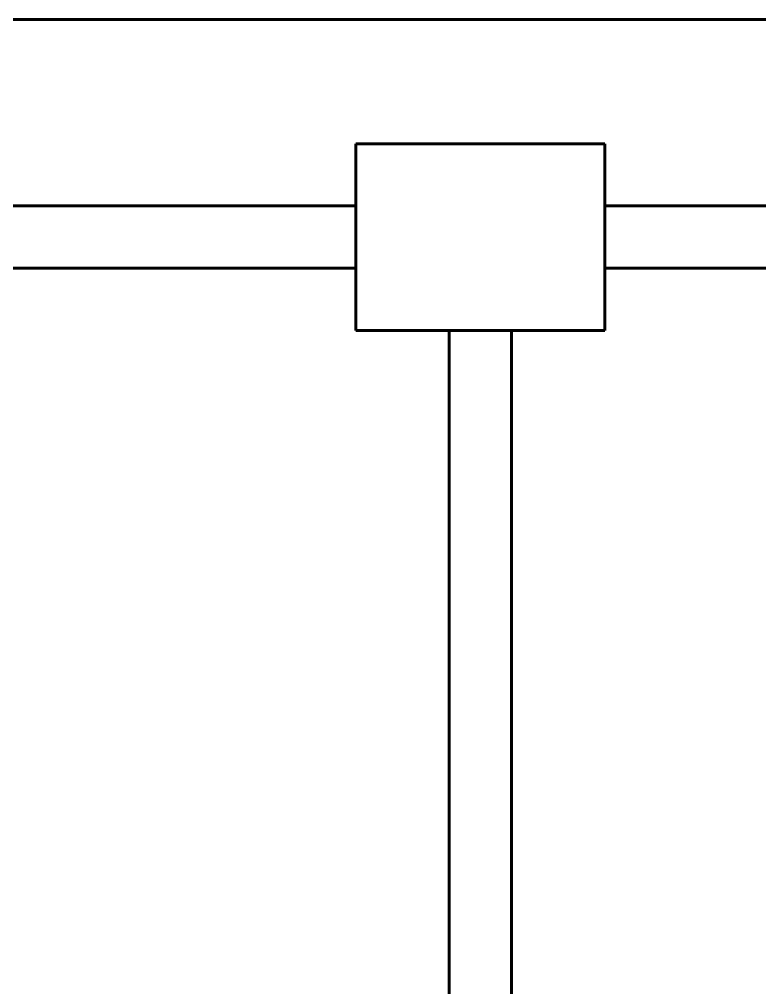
# Model space of a CAD drawing. Extents: x 0 to 297, y 0 to 292.
# Drawn here: x 170.65 to 176.59, y 108.32 to 116.11 of the extents above; entities that cross this region are included whole.
import ezdxf

# ---------------------------------------------------------------- set-up
doc = ezdxf.new("R2010")
doc.units = 0
doc.header["$MEASUREMENT"] = 0
doc.linetypes.add('K5LT_BASIC', pattern=[0])
doc.layers.add('Системный слой', color=7, linetype='Continuous')

# ---------------------------------------------------------------- blocks, each defined once
blk = doc.blocks.new('*U')
at = {"layer": 'Системный слой', "linetype": 'K5LT_BASIC', "lineweight": 60}
for p, q in [((175.35, 115.1064), (173.35, 115.1064)), ((173.35, 115.1064), (173.35, 113.6064)), ((175.35, 115.1064), (173.35, 115.1064)), ((173.35, 115.1064), (173.35, 113.6064)), ((175.35, 115.1064), (173.35, 115.1064)), ((173.35, 115.1064), (173.35, 113.6064)), ((175.35, 115.1064), (173.35, 115.1064)), ((173.35, 115.1064), (173.35, 113.6064)), ((175.35, 115.1064), (173.35, 115.1064)), ((173.35, 115.1064), (173.35, 113.6064)), ((175.35, 113.6064), (175.35, 115.1064)), ((175.35, 113.6064), (175.35, 115.1064)), ((175.35, 113.6064), (175.35, 115.1064)), ((175.35, 113.6064), (175.35, 115.1064)), ((175.35, 113.6064), (175.35, 115.1064)), ((173.35, 113.6064), (175.35, 113.6064)), ((173.35, 113.6064), (175.35, 113.6064)), ((173.35, 113.6064), (175.35, 113.6064)), ((173.35, 113.6064), (175.35, 113.6064)), ((173.35, 113.6064), (175.35, 113.6064))]:
    blk.add_line(p, q, dxfattribs=at)

msp = doc.modelspace()

# ---------------------------------------------------------------- linework, layer by layer
at = {"layer": 'Системный слой', "linetype": 'K5LT_BASIC', "lineweight": 60}
for p, q in [((191.35, 116.1064), (109.3503, 116.1064)), ((173.35, 115.1064), (173.35, 113.6064)), ((175.35, 115.1064), (173.35, 115.1064)), ((173.35, 113.6064), (173.35, 115.1064)), ((173.35, 115.1064), (173.35, 113.6064)), ((173.35, 115.1064), (175.35, 115.1064)), ((173.35, 115.1064), (173.35, 113.6064)), ((173.35, 115.1064), (175.35, 115.1064)), ((175.35, 115.1064), (173.35, 115.1064)), ((173.35, 113.6064), (173.35, 115.1064)), ((173.35, 115.1064), (173.35, 113.6064)), ((173.35, 115.1064), (175.35, 115.1064)), ((173.35, 115.1064), (173.35, 113.6064)), ((173.35, 115.1064), (175.35, 115.1064)), ((173.35, 115.1064), (173.35, 113.6064)), ((175.35, 115.1064), (173.35, 115.1064)), ((173.35, 113.6064), (173.35, 115.1064)), ((173.35, 115.1064), (173.35, 113.6064)), ((173.35, 115.1064), (175.35, 115.1064)), ((173.35, 115.1064), (173.35, 113.6064)), ((175.35, 115.1064), (173.35, 115.1064)), ((173.35, 113.6064), (173.35, 115.1064)), ((173.35, 115.1064), (173.35, 113.6064)), ((173.35, 115.1064), (175.35, 115.1064)), ((175.35, 115.1064), (175.35, 113.6064)), ((175.35, 115.1064), (175.35, 113.6064)), ((175.35, 115.1064), (175.35, 113.6064)), ((175.35, 115.1064), (175.35, 113.6064)), ((175.35, 115.1064), (175.35, 113.6064)), ((175.35, 115.1064), (175.35, 113.6064)), ((175.35, 115.1064), (175.35, 113.6064)), ((175.35, 115.1064), (175.35, 113.6064)), ((175.35, 115.1064), (175.35, 113.6064)), ((175.35, 115.1064), (175.35, 113.6064)), ((175.35, 115.1064), (175.35, 113.6064)), ((175.35, 115.1064), (175.35, 113.6064)), ((175.35, 115.1064), (175.35, 113.6064)), ((175.35, 115.1064), (175.35, 113.6064)), ((175.35, 115.1064), (175.35, 113.6064)), ((173.3497, 114.6066), (167.35, 114.6066)), ((167.3502, 114.6065), (173.3502, 114.6065)), ((181.3497, 114.6066), (175.35, 114.6066)), ((173.35, 114.1064), (167.35, 114.1064)), ((173.35, 114.1064), (167.35, 114.1064)), ((181.35, 114.1064), (175.35, 114.1064)), ((173.35, 113.6064), (175.35, 113.6064)), ((173.35, 113.6064), (175.35, 113.6064)), ((175.35, 113.6064), (173.35, 113.6064)), ((173.35, 113.6064), (175.35, 113.6064)), ((175.35, 113.6064), (173.35, 113.6064)), ((173.35, 113.6064), (175.35, 113.6064)), ((175.35, 113.6064), (173.35, 113.6064)), ((173.35, 113.6064), (175.35, 113.6064)), ((175.35, 113.6064), (173.35, 113.6064)), ((173.35, 113.6064), (175.35, 113.6064)), ((173.35, 113.6064), (175.35, 113.6064)), ((173.35, 113.6064), (175.35, 113.6064)), ((175.35, 113.6064), (173.35, 113.6064)), ((173.35, 113.6064), (175.35, 113.6064)), ((173.35, 113.6064), (175.35, 113.6064)), ((173.35, 113.6064), (175.35, 113.6064)), ((175.35, 113.6064), (173.35, 113.6064)), ((173.35, 113.6064), (175.35, 113.6064)), ((174.6, 113.6064), (173.85, 113.6064)), ((174.6, 113.6064), (173.85, 113.6064)), ((174.6, 113.6064), (173.85, 113.6064)), ((174.6, 113.6064), (173.85, 113.6064)), ((174.6, 113.6064), (173.85, 113.6064)), ((174.6, 113.6064), (173.85, 113.6064)), ((174.6, 113.6064), (173.85, 113.6064)), ((174.6, 113.6064), (173.85, 113.6064)), ((174.6, 113.6064), (173.85, 113.6064)), ((174.0996, 113.6064), (174.0996, 108.1654)), ((174.0996, 113.6064), (174.0996, 102.1064)), ((174.6, 113.6064), (174.6, 102.8564)), ((174.8503, 113.6068), (175.35, 113.6064)), ((174.8503, 113.6068), (175.35, 113.6064)), ((174.8503, 113.6068), (175.35, 113.6064))]:
    msp.add_line(p, q, dxfattribs=at)

# ---------------------------------------------------------------- block references
at = {"layer": 'Системный слой'}
msp.add_blockref('*U', (0, 0), dxfattribs=at)
msp.add_blockref('*U', (0, 0), dxfattribs=at)
msp.add_blockref('*U', (0, 0), dxfattribs=at)
msp.add_blockref('*U', (0, 0), dxfattribs=at)
msp.add_blockref('*U', (0, 0), dxfattribs=at)
msp.add_blockref('*U', (0, 0), dxfattribs=at)
msp.add_blockref('*U', (0, 0), dxfattribs=at)
msp.add_blockref('*U', (0, 0), dxfattribs=at)
msp.add_blockref('*U', (0, 0), dxfattribs=at)
msp.add_blockref('*U', (0, 0), dxfattribs=at)
msp.add_blockref('*U', (0, 0), dxfattribs=at)
msp.add_blockref('*U', (0, 0), dxfattribs=at)
msp.add_blockref('*U', (0, 0), dxfattribs=at)
msp.add_blockref('*U', (0, 0), dxfattribs=at)
msp.add_blockref('*U', (0, 0), dxfattribs=at)
msp.add_blockref('*U', (0, 0), dxfattribs=at)
msp.add_blockref('*U', (0, 0), dxfattribs=at)
msp.add_blockref('*U', (0, 0), dxfattribs=at)
msp.add_blockref('*U', (0, 0), dxfattribs=at)
msp.add_blockref('*U', (0, 0), dxfattribs=at)
msp.add_blockref('*U', (0, 0), dxfattribs=at)
msp.add_blockref('*U', (0, 0), dxfattribs=at)
msp.add_blockref('*U', (0, 0), dxfattribs=at)
msp.add_blockref('*U', (0, 0), dxfattribs=at)
msp.add_blockref('*U', (0, 0), dxfattribs=at)
msp.add_blockref('*U', (0, 0), dxfattribs=at)
msp.add_blockref('*U', (0, 0), dxfattribs=at)
msp.add_blockref('*U', (0, 0), dxfattribs=at)
msp.add_blockref('*U', (0, 0), dxfattribs=at)
msp.add_blockref('*U', (0, 0), dxfattribs=at)
msp.add_blockref('*U', (0, 0), dxfattribs=at)
msp.add_blockref('*U', (0, 0), dxfattribs=at)
msp.add_blockref('*U', (0, 0), dxfattribs=at)
msp.add_blockref('*U', (0, 0), dxfattribs=at)
msp.add_blockref('*U', (0, 0), dxfattribs=at)
msp.add_blockref('*U', (0, 0), dxfattribs=at)
msp.add_blockref('*U', (0, 0), dxfattribs=at)
msp.add_blockref('*U', (0, 0), dxfattribs=at)
msp.add_blockref('*U', (0, 0), dxfattribs=at)
msp.add_blockref('*U', (0, 0), dxfattribs=at)
msp.add_blockref('*U', (0, 0), dxfattribs=at)
msp.add_blockref('*U', (0, 0), dxfattribs=at)
msp.add_blockref('*U', (0, 0), dxfattribs=at)
msp.add_blockref('*U', (0, 0), dxfattribs=at)
msp.add_blockref('*U', (0, 0), dxfattribs=at)
msp.add_blockref('*U', (0, 0), dxfattribs=at)
msp.add_blockref('*U', (0, 0), dxfattribs=at)
msp.add_blockref('*U', (0, 0), dxfattribs=at)
msp.add_blockref('*U', (0, 0), dxfattribs=at)
msp.add_blockref('*U', (0, 0), dxfattribs=at)
msp.add_blockref('*U', (0, 0), dxfattribs=at)
msp.add_blockref('*U', (0, 0), dxfattribs=at)
msp.add_blockref('*U', (0, 0), dxfattribs=at)
msp.add_blockref('*U', (0, 0), dxfattribs=at)
msp.add_blockref('*U', (0, 0), dxfattribs=at)
msp.add_blockref('*U', (0, 0), dxfattribs=at)
msp.add_blockref('*U', (0, 0), dxfattribs=at)
msp.add_blockref('*U', (0, 0), dxfattribs=at)
msp.add_blockref('*U', (0, 0), dxfattribs=at)
msp.add_blockref('*U', (0, 0), dxfattribs=at)
msp.add_blockref('*U', (0, 0), dxfattribs=at)
msp.add_blockref('*U', (0, 0), dxfattribs=at)
msp.add_blockref('*U', (0, 0), dxfattribs=at)
msp.add_blockref('*U', (0, 0), dxfattribs=at)
msp.add_blockref('*U', (0, 0), dxfattribs=at)
msp.add_blockref('*U', (0, 0), dxfattribs=at)
msp.add_blockref('*U', (0, 0), dxfattribs=at)
msp.add_blockref('*U', (0, 0), dxfattribs=at)
msp.add_blockref('*U', (0, 0), dxfattribs=at)
msp.add_blockref('*U', (0, 0), dxfattribs=at)
msp.add_blockref('*U', (0, 0), dxfattribs=at)
msp.add_blockref('*U', (0, 0), dxfattribs=at)
msp.add_blockref('*U', (0, 0), dxfattribs=at)
msp.add_blockref('*U', (0, 0), dxfattribs=at)
msp.add_blockref('*U', (0, 0), dxfattribs=at)
msp.add_blockref('*U', (0, 0), dxfattribs=at)
msp.add_blockref('*U', (0, 0), dxfattribs=at)
msp.add_blockref('*U', (0, 0), dxfattribs=at)
msp.add_blockref('*U', (0, 0), dxfattribs=at)
msp.add_blockref('*U', (0, 0), dxfattribs=at)
msp.add_blockref('*U', (0, 0), dxfattribs=at)
msp.add_blockref('*U', (0, 0), dxfattribs=at)
msp.add_blockref('*U', (0, 0), dxfattribs=at)
msp.add_blockref('*U', (0, 0), dxfattribs=at)
msp.add_blockref('*U', (0, 0), dxfattribs=at)
msp.add_blockref('*U', (0, 0), dxfattribs=at)
msp.add_blockref('*U', (0, 0), dxfattribs=at)
msp.add_blockref('*U', (0, 0), dxfattribs=at)
msp.add_blockref('*U', (0, 0), dxfattribs=at)
msp.add_blockref('*U', (0, 0), dxfattribs=at)
msp.add_blockref('*U', (0, 0), dxfattribs=at)
msp.add_blockref('*U', (0, 0), dxfattribs=at)
msp.add_blockref('*U', (0, 0), dxfattribs=at)
msp.add_blockref('*U', (0, 0), dxfattribs=at)
msp.add_blockref('*U', (0, 0), dxfattribs=at)
msp.add_blockref('*U', (0, 0), dxfattribs=at)
msp.add_blockref('*U', (0, 0), dxfattribs=at)
msp.add_blockref('*U', (0, 0), dxfattribs=at)
msp.add_blockref('*U', (0, 0), dxfattribs=at)
msp.add_blockref('*U', (0, 0), dxfattribs=at)
msp.add_blockref('*U', (0, 0), dxfattribs=at)
msp.add_blockref('*U', (0, 0), dxfattribs=at)
msp.add_blockref('*U', (0, 0), dxfattribs=at)
msp.add_blockref('*U', (0, 0), dxfattribs=at)
msp.add_blockref('*U', (0, 0), dxfattribs=at)
msp.add_blockref('*U', (0, 0), dxfattribs=at)
msp.add_blockref('*U', (0, 0), dxfattribs=at)
msp.add_blockref('*U', (0, 0), dxfattribs=at)
msp.add_blockref('*U', (0, 0), dxfattribs=at)
msp.add_blockref('*U', (0, 0), dxfattribs=at)
msp.add_blockref('*U', (0, 0), dxfattribs=at)
msp.add_blockref('*U', (0, 0), dxfattribs=at)
msp.add_blockref('*U', (0, 0), dxfattribs=at)
msp.add_blockref('*U', (0, 0), dxfattribs=at)
msp.add_blockref('*U', (0, 0), dxfattribs=at)
msp.add_blockref('*U', (0, 0), dxfattribs=at)
msp.add_blockref('*U', (0, 0), dxfattribs=at)
msp.add_blockref('*U', (0, 0), dxfattribs=at)
msp.add_blockref('*U', (0, 0), dxfattribs=at)
msp.add_blockref('*U', (0, 0), dxfattribs=at)
msp.add_blockref('*U', (0, 0), dxfattribs=at)
msp.add_blockref('*U', (0, 0), dxfattribs=at)
msp.add_blockref('*U', (0, 0), dxfattribs=at)
msp.add_blockref('*U', (0, 0), dxfattribs=at)
msp.add_blockref('*U', (0, 0), dxfattribs=at)
msp.add_blockref('*U', (0, 0), dxfattribs=at)
msp.add_blockref('*U', (0, 0), dxfattribs=at)
msp.add_blockref('*U', (0, 0), dxfattribs=at)
msp.add_blockref('*U', (0, 0), dxfattribs=at)
msp.add_blockref('*U', (0, 0), dxfattribs=at)
msp.add_blockref('*U', (0, 0), dxfattribs=at)
msp.add_blockref('*U', (0, 0), dxfattribs=at)
msp.add_blockref('*U', (0, 0), dxfattribs=at)
msp.add_blockref('*U', (0, 0), dxfattribs=at)
msp.add_blockref('*U', (0, 0), dxfattribs=at)
msp.add_blockref('*U', (0, 0), dxfattribs=at)
msp.add_blockref('*U', (0, 0), dxfattribs=at)
msp.add_blockref('*U', (0, 0), dxfattribs=at)
msp.add_blockref('*U', (0, 0), dxfattribs=at)
msp.add_blockref('*U', (0, 0), dxfattribs=at)
msp.add_blockref('*U', (0, 0), dxfattribs=at)
msp.add_blockref('*U', (0, 0), dxfattribs=at)
msp.add_blockref('*U', (0, 0), dxfattribs=at)
msp.add_blockref('*U', (0, 0), dxfattribs=at)
msp.add_blockref('*U', (0, 0), dxfattribs=at)
msp.add_blockref('*U', (0, 0), dxfattribs=at)
msp.add_blockref('*U', (0, 0), dxfattribs=at)
msp.add_blockref('*U', (0, 0), dxfattribs=at)
msp.add_blockref('*U', (0, 0), dxfattribs=at)
msp.add_blockref('*U', (0, 0), dxfattribs=at)
msp.add_blockref('*U', (0, 0), dxfattribs=at)
msp.add_blockref('*U', (0, 0), dxfattribs=at)
msp.add_blockref('*U', (0, 0), dxfattribs=at)
msp.add_blockref('*U', (0, 0), dxfattribs=at)
msp.add_blockref('*U', (0, 0), dxfattribs=at)
msp.add_blockref('*U', (0, 0), dxfattribs=at)
msp.add_blockref('*U', (0, 0), dxfattribs=at)
msp.add_blockref('*U', (0, 0), dxfattribs=at)
msp.add_blockref('*U', (0, 0), dxfattribs=at)
msp.add_blockref('*U', (0, 0), dxfattribs=at)
msp.add_blockref('*U', (0, 0), dxfattribs=at)
msp.add_blockref('*U', (0, 0), dxfattribs=at)
msp.add_blockref('*U', (0, 0), dxfattribs=at)
msp.add_blockref('*U', (0, 0), dxfattribs=at)
msp.add_blockref('*U', (0, 0), dxfattribs=at)
msp.add_blockref('*U', (0, 0), dxfattribs=at)
msp.add_blockref('*U', (0, 0), dxfattribs=at)
msp.add_blockref('*U', (0, 0), dxfattribs=at)
msp.add_blockref('*U', (0, 0), dxfattribs=at)
msp.add_blockref('*U', (0, 0), dxfattribs=at)
msp.add_blockref('*U', (0, 0), dxfattribs=at)
msp.add_blockref('*U', (0, 0), dxfattribs=at)
msp.add_blockref('*U', (0, 0), dxfattribs=at)
msp.add_blockref('*U', (0, 0), dxfattribs=at)
msp.add_blockref('*U', (0, 0), dxfattribs=at)
msp.add_blockref('*U', (0, 0), dxfattribs=at)
msp.add_blockref('*U', (0, 0), dxfattribs=at)
msp.add_blockref('*U', (0, 0), dxfattribs=at)
msp.add_blockref('*U', (0, 0), dxfattribs=at)
msp.add_blockref('*U', (0, 0), dxfattribs=at)
msp.add_blockref('*U', (0, 0), dxfattribs=at)
msp.add_blockref('*U', (0, 0), dxfattribs=at)
msp.add_blockref('*U', (0, 0), dxfattribs=at)
msp.add_blockref('*U', (0, 0), dxfattribs=at)
msp.add_blockref('*U', (0, 0), dxfattribs=at)
msp.add_blockref('*U', (0, 0), dxfattribs=at)
msp.add_blockref('*U', (0, 0), dxfattribs=at)
msp.add_blockref('*U', (0, 0), dxfattribs=at)
msp.add_blockref('*U', (0, 0), dxfattribs=at)
msp.add_blockref('*U', (0, 0), dxfattribs=at)
msp.add_blockref('*U', (0, 0), dxfattribs=at)
msp.add_blockref('*U', (0, 0), dxfattribs=at)
msp.add_blockref('*U', (0, 0), dxfattribs=at)
msp.add_blockref('*U', (0, 0), dxfattribs=at)
msp.add_blockref('*U', (0, 0), dxfattribs=at)
msp.add_blockref('*U', (0, 0), dxfattribs=at)
msp.add_blockref('*U', (0, 0), dxfattribs=at)
msp.add_blockref('*U', (0, 0), dxfattribs=at)
msp.add_blockref('*U', (0, 0), dxfattribs=at)
msp.add_blockref('*U', (0, 0), dxfattribs=at)
msp.add_blockref('*U', (0, 0), dxfattribs=at)
msp.add_blockref('*U', (0, 0), dxfattribs=at)
msp.add_blockref('*U', (0, 0), dxfattribs=at)
msp.add_blockref('*U', (0, 0), dxfattribs=at)
msp.add_blockref('*U', (0, 0), dxfattribs=at)
msp.add_blockref('*U', (0, 0), dxfattribs=at)
msp.add_blockref('*U', (0, 0), dxfattribs=at)
msp.add_blockref('*U', (0, 0), dxfattribs=at)
msp.add_blockref('*U', (0, 0), dxfattribs=at)
msp.add_blockref('*U', (0, 0), dxfattribs=at)
msp.add_blockref('*U', (0, 0), dxfattribs=at)
msp.add_blockref('*U', (0, 0), dxfattribs=at)
msp.add_blockref('*U', (0, 0), dxfattribs=at)
msp.add_blockref('*U', (0, 0), dxfattribs=at)
msp.add_blockref('*U', (0, 0), dxfattribs=at)
msp.add_blockref('*U', (0, 0), dxfattribs=at)
msp.add_blockref('*U', (0, 0), dxfattribs=at)
msp.add_blockref('*U', (0, 0), dxfattribs=at)
msp.add_blockref('*U', (0, 0), dxfattribs=at)
msp.add_blockref('*U', (0, 0), dxfattribs=at)
msp.add_blockref('*U', (0, 0), dxfattribs=at)
msp.add_blockref('*U', (0, 0), dxfattribs=at)
msp.add_blockref('*U', (0, 0), dxfattribs=at)
msp.add_blockref('*U', (0, 0), dxfattribs=at)
msp.add_blockref('*U', (0, 0), dxfattribs=at)
msp.add_blockref('*U', (0, 0), dxfattribs=at)
msp.add_blockref('*U', (0, 0), dxfattribs=at)
msp.add_blockref('*U', (0, 0), dxfattribs=at)
msp.add_blockref('*U', (0, 0), dxfattribs=at)
msp.add_blockref('*U', (0, 0), dxfattribs=at)
msp.add_blockref('*U', (0, 0), dxfattribs=at)
msp.add_blockref('*U', (0, 0), dxfattribs=at)
msp.add_blockref('*U', (0, 0), dxfattribs=at)
msp.add_blockref('*U', (0, 0), dxfattribs=at)
msp.add_blockref('*U', (0, 0), dxfattribs=at)
msp.add_blockref('*U', (0, 0), dxfattribs=at)
msp.add_blockref('*U', (0, 0), dxfattribs=at)
msp.add_blockref('*U', (0, 0), dxfattribs=at)
msp.add_blockref('*U', (0, 0), dxfattribs=at)
msp.add_blockref('*U', (0, 0), dxfattribs=at)
msp.add_blockref('*U', (0, 0), dxfattribs=at)
msp.add_blockref('*U', (0, 0), dxfattribs=at)
msp.add_blockref('*U', (0, 0), dxfattribs=at)
msp.add_blockref('*U', (0, 0), dxfattribs=at)
msp.add_blockref('*U', (0, 0), dxfattribs=at)
msp.add_blockref('*U', (0, 0), dxfattribs=at)
msp.add_blockref('*U', (0, 0), dxfattribs=at)
msp.add_blockref('*U', (0, 0), dxfattribs=at)
msp.add_blockref('*U', (0, 0), dxfattribs=at)
msp.add_blockref('*U', (0, 0), dxfattribs=at)
msp.add_blockref('*U', (0, 0), dxfattribs=at)
msp.add_blockref('*U', (0, 0), dxfattribs=at)
msp.add_blockref('*U', (0, 0), dxfattribs=at)
msp.add_blockref('*U', (0, 0), dxfattribs=at)
msp.add_blockref('*U', (0, 0), dxfattribs=at)
msp.add_blockref('*U', (0, 0), dxfattribs=at)
msp.add_blockref('*U', (0, 0), dxfattribs=at)
msp.add_blockref('*U', (0, 0), dxfattribs=at)
msp.add_blockref('*U', (0, 0), dxfattribs=at)
msp.add_blockref('*U', (0, 0), dxfattribs=at)
msp.add_blockref('*U', (0, 0), dxfattribs=at)
msp.add_blockref('*U', (0, 0), dxfattribs=at)
msp.add_blockref('*U', (0, 0), dxfattribs=at)
msp.add_blockref('*U', (0, 0), dxfattribs=at)
msp.add_blockref('*U', (0, 0), dxfattribs=at)
msp.add_blockref('*U', (0, 0), dxfattribs=at)
msp.add_blockref('*U', (0, 0), dxfattribs=at)
msp.add_blockref('*U', (0, 0), dxfattribs=at)
msp.add_blockref('*U', (0, 0), dxfattribs=at)
msp.add_blockref('*U', (0, 0), dxfattribs=at)
msp.add_blockref('*U', (0, 0), dxfattribs=at)
msp.add_blockref('*U', (0, 0), dxfattribs=at)
msp.add_blockref('*U', (0, 0), dxfattribs=at)
msp.add_blockref('*U', (0, 0), dxfattribs=at)
msp.add_blockref('*U', (0, 0), dxfattribs=at)
msp.add_blockref('*U', (0, 0), dxfattribs=at)
msp.add_blockref('*U', (0, 0), dxfattribs=at)
msp.add_blockref('*U', (0, 0), dxfattribs=at)
msp.add_blockref('*U', (0, 0), dxfattribs=at)
msp.add_blockref('*U', (0, 0), dxfattribs=at)
msp.add_blockref('*U', (0, 0), dxfattribs=at)
msp.add_blockref('*U', (0, 0), dxfattribs=at)
msp.add_blockref('*U', (0, 0), dxfattribs=at)
msp.add_blockref('*U', (0, 0), dxfattribs=at)
msp.add_blockref('*U', (0, 0), dxfattribs=at)
msp.add_blockref('*U', (0, 0), dxfattribs=at)
msp.add_blockref('*U', (0, 0), dxfattribs=at)
msp.add_blockref('*U', (0, 0), dxfattribs=at)
msp.add_blockref('*U', (0, 0), dxfattribs=at)
msp.add_blockref('*U', (0, 0), dxfattribs=at)
msp.add_blockref('*U', (0, 0), dxfattribs=at)
msp.add_blockref('*U', (0, 0), dxfattribs=at)
msp.add_blockref('*U', (0, 0), dxfattribs=at)
msp.add_blockref('*U', (0, 0), dxfattribs=at)
msp.add_blockref('*U', (0, 0), dxfattribs=at)
msp.add_blockref('*U', (0, 0), dxfattribs=at)
msp.add_blockref('*U', (0, 0), dxfattribs=at)
msp.add_blockref('*U', (0, 0), dxfattribs=at)
msp.add_blockref('*U', (0, 0), dxfattribs=at)
msp.add_blockref('*U', (0, 0), dxfattribs=at)
msp.add_blockref('*U', (0, 0), dxfattribs=at)
msp.add_blockref('*U', (0, 0), dxfattribs=at)
msp.add_blockref('*U', (0, 0), dxfattribs=at)
msp.add_blockref('*U', (0, 0), dxfattribs=at)
msp.add_blockref('*U', (0, 0), dxfattribs=at)

doc.saveas('drawing.dxf')
